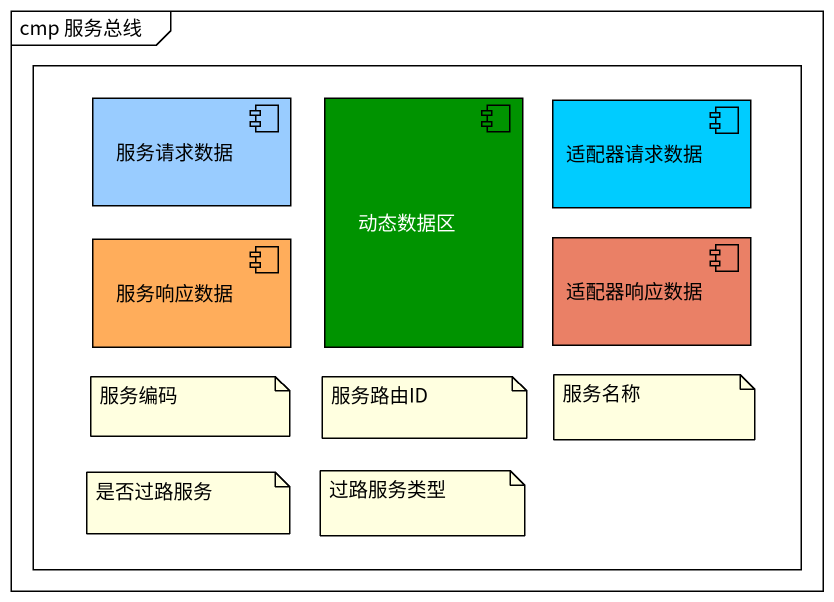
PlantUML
@startuml
mainframe cmp 服务总线
rectangle " " as rectangle1 {
  component 服务请求数据 #99CCFF
  component 动态数据区 #009300
  component 适配器请求数据 #00CCFF
  component 服务响应数据 #FFAD5B
  component 适配器响应数据 #EA8066
}
note as N1
  服务编码
end note
note as N2
  服务路由ID
end note
note as N3
  服务名称
end note
note as N4
  是否过路服务
end note
note as N5
  过路服务类型
end note
@enduml
